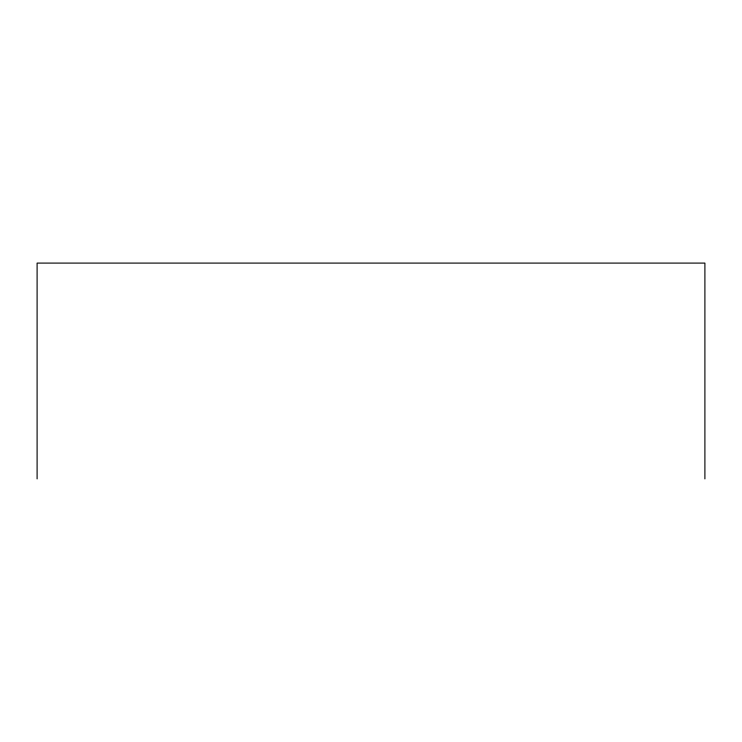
<?xml version="1.0" encoding="UTF-8"?>
<svg xmlns="http://www.w3.org/2000/svg" width="742" height="742" viewBox="0 0 742 742"><rect width="100%" height="100%" fill="white"/><g stroke="black" fill="none" stroke-linecap="round" stroke-linejoin="round"><path stroke-width="1.11" d="M704.9 478.905L704.9 263.095L37.1 263.095L37.1 478.905"/></g></svg>
